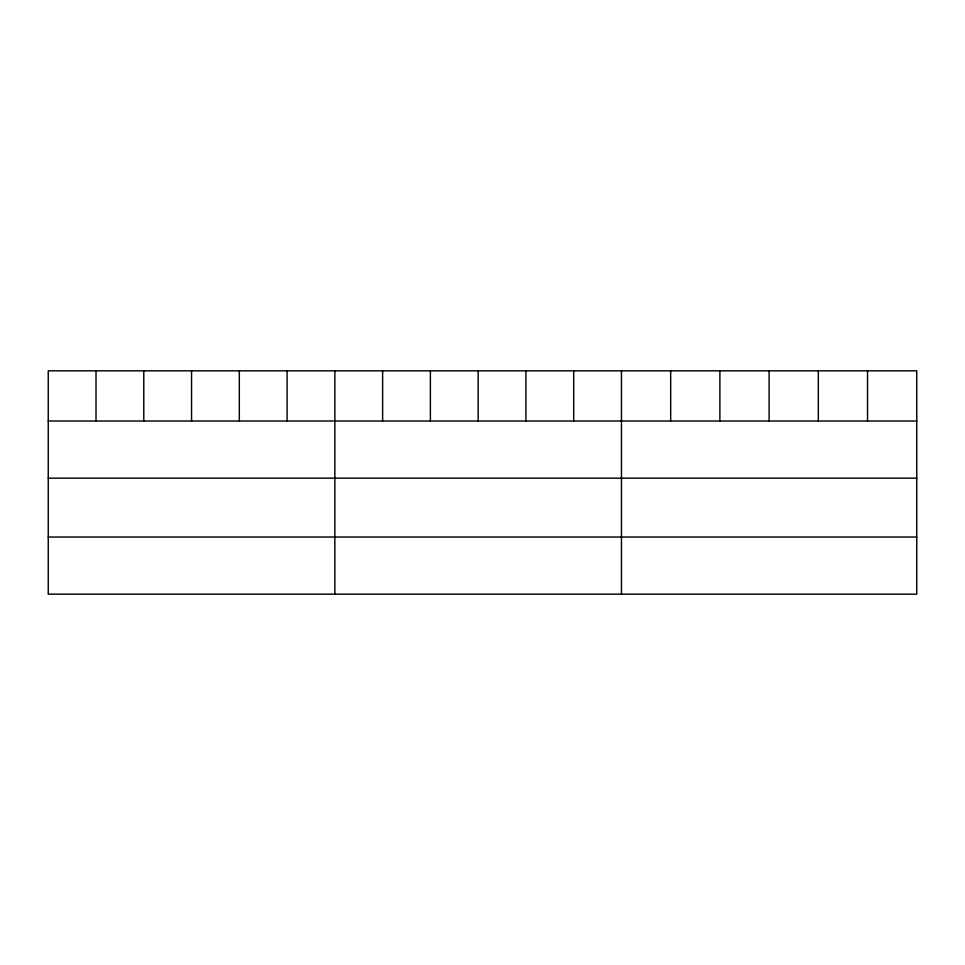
<?xml version="1.0" encoding="UTF-8"?>
<svg xmlns="http://www.w3.org/2000/svg" width="965" height="965" viewBox="0 0 965 965"><rect width="100%" height="100%" fill="white"/><g stroke="black" fill="none" stroke-linecap="round" stroke-linejoin="round"><path stroke-width="1.45" d="M916.75 421.017L916.75 594.175L48.25 594.175L48.25 370.825L916.75 370.825L916.75 421.017L48.25 421.017M48.25 478.157L916.75 478.157M48.25 537.035L916.75 537.035M867.535 370.825L867.535 421.017M818.32 370.825L818.32 421.017M769.105 370.825L769.105 421.017M719.89 370.825L719.89 421.017M670.675 370.825L670.675 421.017M621.46 370.825L621.46 594.175M573.692 370.825L573.692 421.017M525.925 370.825L525.925 421.017M478.157 370.825L478.157 421.017M430.39 370.825L430.39 421.017M382.623 370.825L382.623 421.017M334.855 370.825L334.855 594.175M287.088 370.825L287.088 421.017M239.32 370.825L239.32 421.017M191.553 370.825L191.553 421.017M143.785 370.825L143.785 421.017M96.017 370.825L96.017 421.017"/></g></svg>
